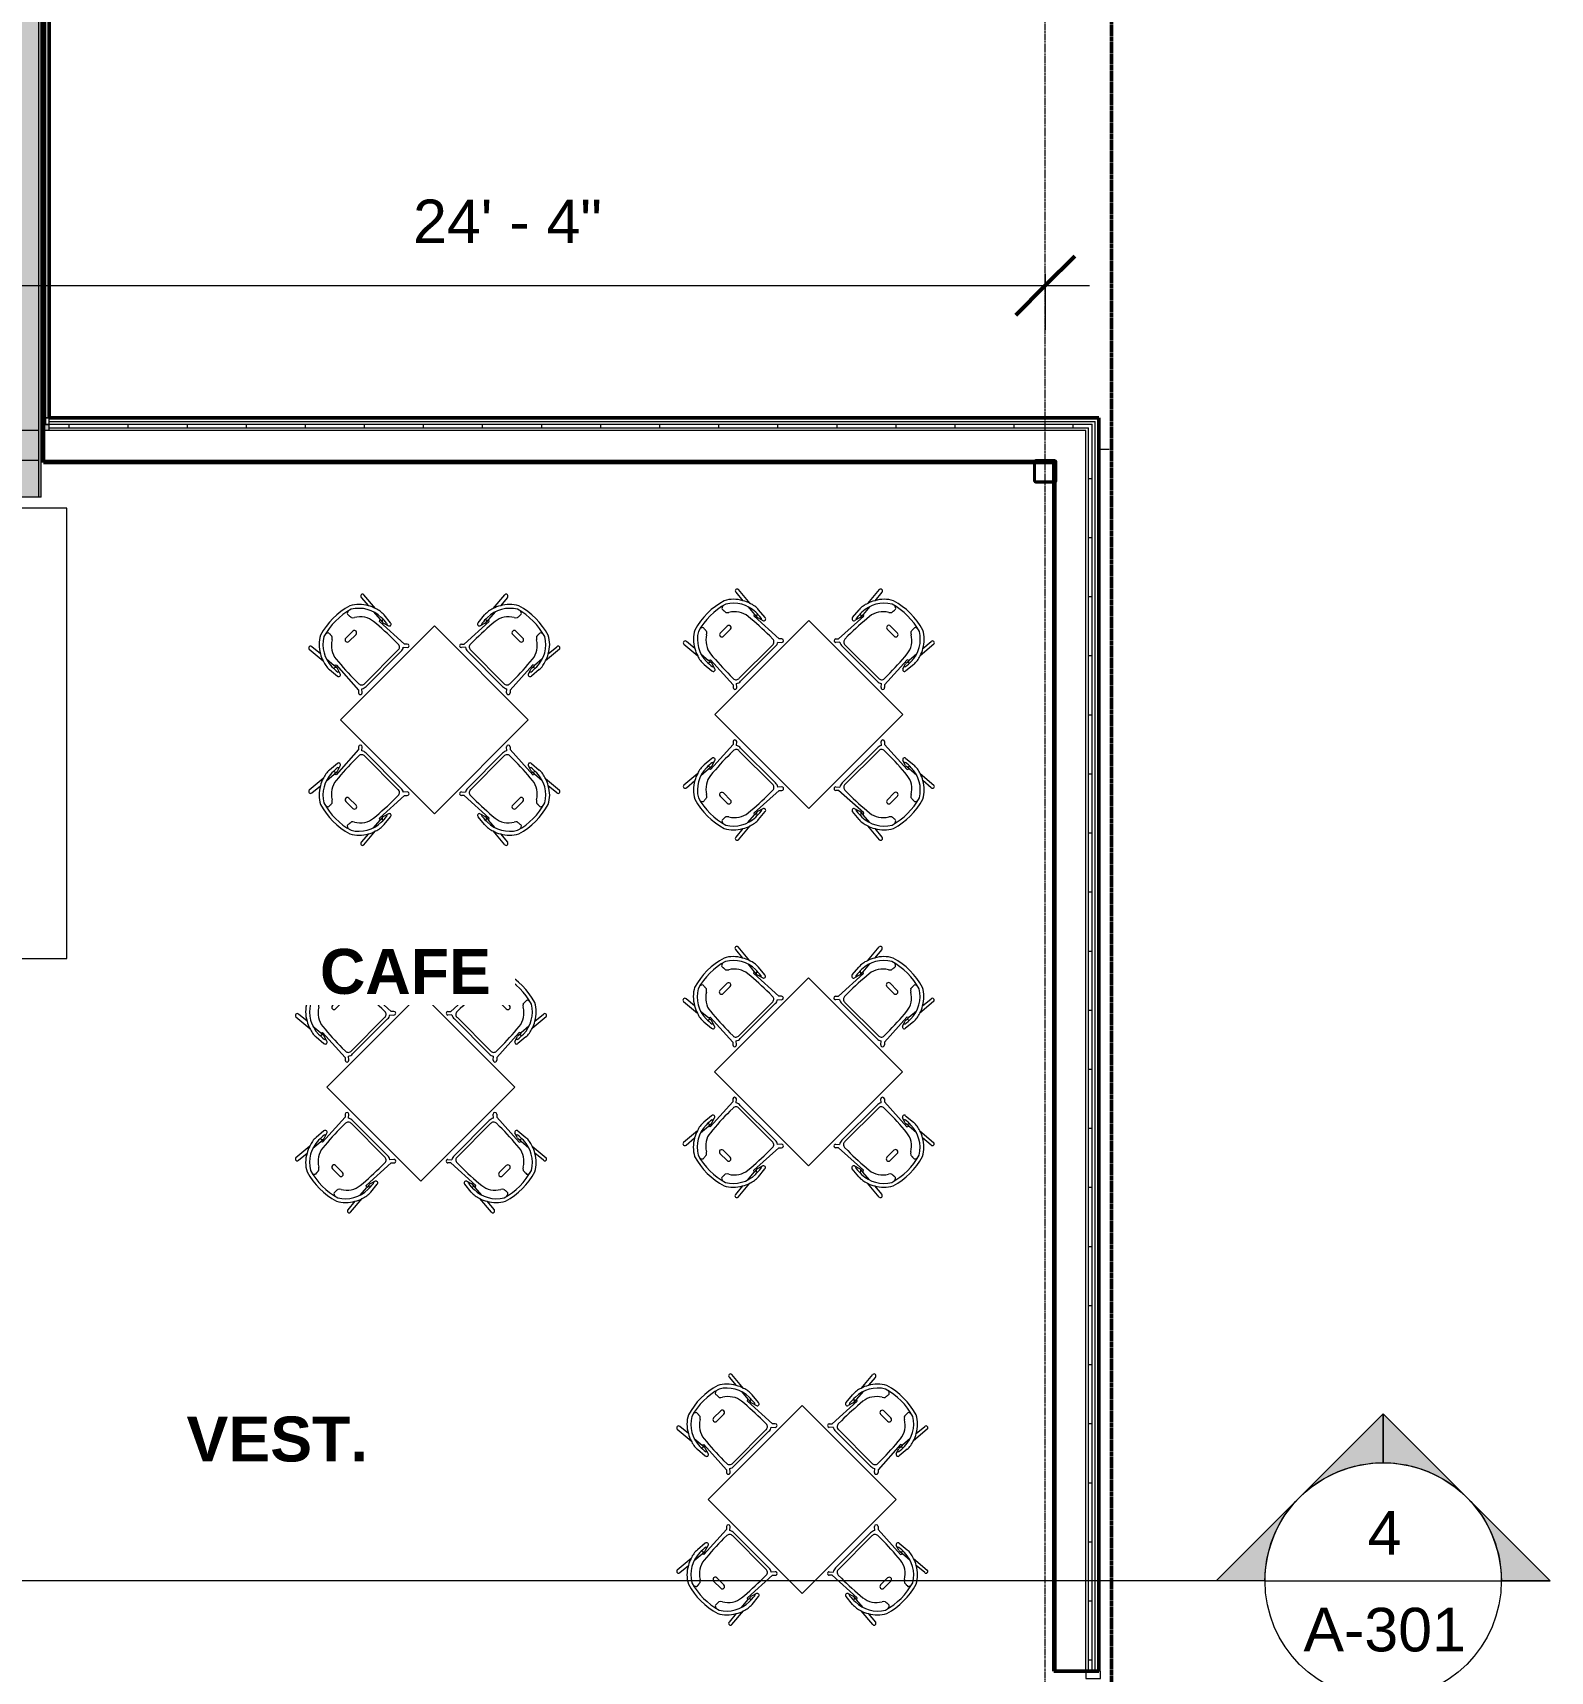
# Model space of a CAD drawing. Header units: inches. Extents: x 21836 to 26424, y -23174 to -20350.
# Drawn here: x 25990.1 to 26401.2, y -22675.1 to -22231.3 of the extents above; entities that cross this region are included whole.
import ezdxf

# ---------------------------------------------------------------- set-up
doc = ezdxf.new("R2010")
doc.units = ezdxf.units.IN
doc.header["$MEASUREMENT"] = 0
doc.linetypes.add('Grid Line 1_2_', pattern=[0.8749999999999999, 0.4999999999999999, -0.125, 0.125, -0.125])
doc.linetypes.add('Hidden', pattern=[0.28125, 0.1875, -0.09374999999999999])
for name, color, linetype, lineweight in [('A-ANNO-DIMS', 211, 'Continuous', 9), ('A-ANNO-DIMS-128', 211, 'Continuous', 9), ('A-DETL', 90, 'Continuous', 9), ('A-GLAZ-CWMG', 51, 'Continuous', 9), ('A-PROP-SBCK', 71, 'Hidden', 50), ('A-WALL', 113, 'Continuous', 13), ('A-WALL-PATT', 111, 'Continuous', 50), ('C-BLDG-PADS', 91, 'Continuous', 9), ('C-TOPO', 7, 'Continuous', 9), ('G-ANNO-SYMB', 111, 'Continuous', 9), ('G-ANNO-TEXT', 231, 'Continuous', 9), ('I-FURN', 30, 'Continuous', 9), ('L-SITE-WALL', 31, 'Continuous', 13), ('Q-CASE', 31, 'Continuous', 9), ('S-BEAM', 12, 'Continuous', 9), ('S-COLS', 52, 'Continuous', 9), ('S-GRID', 1, 'Continuous', 9)]:
    doc.layers.add(name, color=color, linetype=linetype, lineweight=lineweight)
doc.styles.add('Arial_1', font='arial.ttf', dxfattribs={"height": 11.80239520958083})
doc.styles.add('Arial_B', font='arialbd.ttf', dxfattribs={"height": 12.1770744225834})
doc.dimstyles.new('Linear_-_3_32__Arial_3', dxfattribs={"dimscale": 12, "dimtxt": 12, "dimasz": 1.333333333333333, "dimexe": 1, "dimexo": 0.6666666666666667, "dimgap": 0.6666666666666666, "dimtad": 1, "dimdec": 0, "dimzin": 1, "dimdsep": 46, "dimlunit": 4, "dimtxsty": 'Arial_1', "dimblk1": 'OBLIQUE', "dimblk2": 'OBLIQUE', "dimsah": 1, "dimcen": 0.09, "dimdle": 1, "dimazin": 0, "dimtfac": 1, "dimtdec": 4, "dimtix": 1, "dimtmove": 0, "dimatfit": 3, "dimfxl": 1, "dimtvp": 1, "dimtfill": 1, "dimfrac": 2, "dimtolj": 1, "dimtzin": 0, "dimarcsym": 2})
pattern_1 = [(0, (0, 0), (0, 16), []), (90, (0, 0), (-16, 9.797174393178826e-16), [])]

# ---------------------------------------------------------------- blocks, each defined once
blk = doc.blocks.new('Falcon 7700 Series Pedestal Base - 36_ Square Top x 30_ - Wheelchair Height-460525-First Floor Plan')
at = {"layer": 'I-FURN'}
for p, q in [((18.00000000000025, 17.99999999999967), (-17.99999999999975, 17.99999999999967)), ((-17.99999999999975, 17.99999999999967), (-17.99999999999975, -18.00000000000033)), ((18.00000000000025, -18.00000000000033), (18.00000000000025, 17.99999999999967)), ((-17.99999999999975, -18.00000000000033), (18.00000000000025, -18.00000000000033))]:
    blk.add_line(p, q, dxfattribs=at)
blk = doc.blocks.new('HermanMiller_Collection_Air-Chair_SideChair_Arms - Arms-457867-First Floor Plan')
at = {"layer": 'I-FURN'}
for p, q in [((-3.554050747803383, 10.02476667970353), (-8.45404771107894, 10.45346086530161)), ((-8.45404771107894, 9.454070038282877), (-5.466776413643341, 9.178008096832347)), ((-3.345506748320598, 9.015214179732922), (-0.5991136656545285, 8.804446027465044)), ((2.044536767907464, 10.19997359344977), (-0.6937952547418224, 10.45303037311275)), ((0.7674364681089679, 8.784756393610575), (2.20189360205351, 9.223313950694676)), ((9.315616213390765, 9.333571383979553), (8.785286127500852, 8.803241298089642)), ((-0.3440769118395205, 8.32479165492914), (-0.5991136656545292, 8.804446027465046)), ((-0.5991136656545292, 8.804446027465046), (0.3750000000004476, 8.72968901664062)), ((8.785286127500857, 8.803241298089644), (-0.3440769118395205, 8.32479165492914)), ((6.445567903843559, 7.571466835297213), (7.616144631591642, 7.57332815280031)), ((8.701898262552346, 6.35337265661525), (8.701898262552326, -6.353372656615744)), ((9.174691263295916, 7.941729260830728), (10.00812467128507, 8.641062926085247)), ((9.519196599876551, -6.689199956044509), (9.519196599876572, 6.689199956044165)), ((-3.602123709616108, 1.346965570269295), (-3.602123709616113, -1.34696557026996)), ((-2.352123709616109, -1.346965570269957), (-2.352123709616109, 1.346965570269293)), ((-3.345506748320602, -9.015214179733585), (-0.5991136656545285, -8.804446027465707)), ((-0.5991136656545292, -8.804446027465708), (-0.3440769118395205, -8.324791654929802)), ((0.3750000000004476, -8.729689016641283), (-0.5991136656545292, -8.804446027465708)), ((-0.3440769118395205, -8.324791654929802), (8.785286127500854, -8.803241298090308)), ((2.20189360205351, -9.22331395069534), (0.7674364681089679, -8.78475639361124)), ((6.445567903843559, -7.571466835297876), (7.616144631591641, -7.573328152800974)), ((8.785286127500852, -8.803241298090308), (9.315616213390765, -9.333571383980217)), ((10.00812467128507, -8.641062926085912), (9.174691263295916, -7.941729260831393)), ((-5.466776413643341, -9.178008096833011), (-8.45404771107894, -9.454070038283541)), ((-8.45404771107894, -10.45346086530227), (-3.554050747803385, -10.02476667970419)), ((-0.6937952547418224, -10.45303037311341), (2.044536767907467, -10.19997359345044))]:
    blk.add_line(p, q, dxfattribs=at)
for centre, radius, start, end in [((-1.505415125108538, 1.659874705917902), 8.497924037191964, 117.7850850157573, 152.2149149842423), ((-8.454047711078942, 9.953765451792243), 0.4996954135093654, 89.9999999999999, 269.9999999999995), ((-0.6532115100716945, 0.7559961236116696), 8.686952086230075, 90.78928233364414, 148.9202220435976), ((-2.460442621182804, 4.970749863172663), 5.170982954563606, 102.2096496787188, 125.548040664891), ((-1.251835551463713, 4.414466156507317), 6.06429441656925, 84.72013586253684, 112.311042725916), ((-0.5067085811216435, -9.87830821092875), 19.32226551780397, 84.42217935960542, 90.78928233364414), ((0.4421375498885681, 9.255218679164743), 0.5298007897292136, 159.7405211820981, 262.7197753695497), ((1.808360917352372, 9.63577156524772), 0.5207896126480702, 212.9555280200825, 275.044471979916), ((2.055911474407864, 9.700799975156325), 0.4993031996173682, 286.9999999999995, 91.30537729644156), ((9.661870442337914, 8.9873171550324), 0.4896774266061023, 314.999999999999, 134.9999999999988), ((9.92760867919738, -3.503863865716994e-13), 19.76726215598122, 163.4787464298161, 196.5212535701829), ((9.927608679197382, -3.503863865716994e-13), 18.76726215598122, 163.7854654536865, 196.2145345463125), ((-0.2254256224930381, 0.8311850868085542), 6.627795916491865, 124.5004218006899, 148.6439004031378), ((-0.9181907806276598, 1.661607227522179), 5.551946841417151, 95.46765075079608, 123.4625739238945), ((6.579516833650227, -76.66859413093908), 84.2401674613186, 90.09110513207163, 95.46765075079608), ((0.4457390668470182, 9.651447269826592), 0.92446865436032, 265.6115163193417, 290.3638653797522), ((7.617880353928035, 6.481737830658627), 1.091591702114584, 353.2467057543958, 90.09110513207166), ((7.556153980545862, 6.822911905302445), 1.967591220422379, 356.1033372603521, 34.65424961978502), ((-7.663368249989079, 5.363505913561482), 2.082251305340001, 305.496799345741, 328.6439004031373), ((-2.977123709616109, 1.346965570269294), 0.625, 359.9999999999996, 179.9999999999999), ((-7.663368249989079, -5.363505913562145), 2.082251305340001, 31.35609959686233, 54.50320065425861), ((-0.2254256224930381, -0.831185086809218), 6.627795916491865, 211.3560995968619, 235.4995781993097), ((-2.977123709616109, -1.346965570269957), 0.6250000000000002, 180.0000000000002, 359.9999999999996), ((-1.505415125108581, -1.659874705918604), 8.497924037191895, 207.7850850157556, 242.214914984242), ((-0.6532115100716945, -0.7559961236123334), 8.686952086230075, 211.0797779564012, 269.2107176663555), ((-0.9181907806276598, -1.661607227522842), 5.551946841417151, 236.5374260761051, 264.5323492492035), ((6.579516833650227, 76.66859413093842), 84.2401674613186, 264.5323492492035, 269.908894867928), ((0.4421375498885681, -9.255218679165406), 0.5298007897292136, 97.28022463044995, 200.2594788179015), ((0.4457390668470342, -9.65144726982713), 0.9244686543601955, 69.63613462024517, 94.38848368065915), ((7.617880353928035, -6.481737830659291), 1.091591702114584, 269.908894867928, 6.753294245612731), ((7.556153980545884, -6.822911905303115), 1.967591220422358, 325.345750380214, 3.896662739656563), ((9.661870442337918, -8.987317155033066), 0.489677426606101, 224.9999999999996, 45.00000000000022), ((-8.454047711078942, -9.953765451792908), 0.4996954135093637, 89.9999999999999, 269.9999999999995), ((-2.460442621182804, -4.970749863173326), 5.170982954563606, 234.4519593351087, 257.7903503212809), ((-1.251835551463704, -4.414466156507922), 6.064294416569306, 247.6889572740834, 275.2798641374623), ((-0.5067085811216435, 9.878308210928088), 19.32226551780397, 269.2107176663555, 275.5778206403942), ((1.808360917352372, -9.635771565248385), 0.5207896126480702, 84.95552802008365, 147.044471979917), ((2.055911474407864, -9.70079997515699), 0.4993031996173675, 268.6946227035579, 72.99999999999957)]:
    blk.add_arc(centre, radius, start, end, dxfattribs=at)
for centre, major_axis, ratio, start_param, end_param in [((-7.4643153088557, 6.919962137395268), (0.0277919066290401, 3.663114985654243), 0.3202352063555019, 2.343280322844208, 2.536764667639288), ((-7.87118466771238, 5.376902526393463), (-0.03417998556571208, 1.792134212413138), 0.2987826557799577, 2.522216957907072, 3.153947002845422), ((-7.4643153088557, -6.919962137395931), (-0.02779190662902161, 3.663114985654243), 0.3202352063555021, 0.6048279859504471, 0.7983123307456037), ((-7.87118466771238, -5.376902526394127), (0.03417998556570766, 1.792134212413138), 0.2987826557799582, 6.270830957923939, 6.902561002862151)]:
    blk.add_ellipse(centre, major_axis=major_axis, ratio=ratio, start_param=start_param, end_param=end_param, dxfattribs=at)
for points in [[(-6.454293461132536, 3.668245268839958), (-6.517120966237345, 3.659116242494132), (-6.666078480121424, 3.641888093650017), (-6.899699946496326, 3.622858967605715), (-7.134548897307567, 3.60926296207119), (-7.402103537193141, 3.596921234208181), (-7.648311477071342, 3.589381272504302), (-7.830392216040339, 3.585031243098953)], [(-6.454293461132536, -3.668245268840622), (-6.517120966237345, -3.659116242494795), (-6.666078480121424, -3.64188809365068), (-6.899699946496326, -3.622858967606378), (-7.134548897307567, -3.609262962071853), (-7.402103537193141, -3.596921234208845), (-7.648311477071342, -3.589381272504966), (-7.830392216040339, -3.585031243099616)]]:
    blk.add_open_spline(points, degree=3, knots=[-1, -1, -1, -1, -0.75, -0.5, -0.375, -0.25, 0, 0, 0, 0], dxfattribs=at)
blk = doc.blocks.new('HermanMiller_Collection_Air-Chair_SideChair_Arms - Arms-460524-First Floor Plan')
at = {"layer": 'I-FURN'}
for p, q in [((-8.45404771107894, 10.45346086530227), (-3.554050747803385, 10.02476667970419)), ((-5.466776413643341, 9.178008096833011), (-8.45404771107894, 9.454070038283541)), ((-3.345506748320602, 9.015214179733585), (-0.5991136656545285, 8.804446027465707)), ((-0.6937952547418224, 10.45303037311341), (2.044536767907467, 10.19997359345044)), ((2.20189360205351, 9.22331395069534), (0.7674364681089679, 8.78475639361124)), ((8.785286127500852, 8.803241298090308), (9.315616213390765, 9.333571383980217)), ((-0.5991136656545292, 8.804446027465708), (-0.3440769118395205, 8.324791654929802)), ((0.3750000000004476, 8.729689016641283), (-0.5991136656545292, 8.804446027465708)), ((-0.3440769118395205, 8.324791654929802), (8.785286127500854, 8.803241298090308)), ((6.445567903843559, 7.571466835297876), (7.616144631591641, 7.573328152800974)), ((8.701898262552346, -6.35337265661525), (8.701898262552326, 6.353372656615744)), ((10.00812467128507, 8.641062926085912), (9.174691263295916, 7.941729260831393)), ((9.519196599876551, 6.689199956044509), (9.519196599876572, -6.689199956044165)), ((-3.602123709616108, -1.346965570269295), (-3.602123709616113, 1.34696557026996)), ((-2.352123709616109, 1.346965570269957), (-2.352123709616109, -1.346965570269293)), ((-3.345506748320598, -9.015214179732922), (-0.5991136656545285, -8.804446027465044)), ((-0.3440769118395205, -8.32479165492914), (-0.5991136656545292, -8.804446027465046)), ((-0.5991136656545292, -8.804446027465046), (0.3750000000004476, -8.72968901664062)), ((8.785286127500857, -8.803241298089644), (-0.3440769118395205, -8.32479165492914)), ((0.7674364681089679, -8.784756393610575), (2.20189360205351, -9.223313950694676)), ((6.445567903843559, -7.571466835297213), (7.616144631591642, -7.57332815280031)), ((9.315616213390765, -9.333571383979553), (8.785286127500852, -8.803241298089642)), ((9.174691263295916, -7.941729260830728), (10.00812467128507, -8.641062926085247)), ((-8.45404771107894, -9.454070038282877), (-5.466776413643341, -9.178008096832347)), ((-3.554050747803383, -10.02476667970353), (-8.45404771107894, -10.45346086530161)), ((2.044536767907464, -10.19997359344977), (-0.6937952547418224, -10.45303037311275))]:
    blk.add_line(p, q, dxfattribs=at)
for centre, radius, start, end in [((-1.505415125108581, 1.659874705918604), 8.497924037191897, 117.785085015758, 152.2149149842445), ((-8.454047711078942, 9.953765451792908), 0.4996954135093654, 90.0000000000005, 269.9999999999999), ((-0.6532115100716945, 0.7559961236123334), 8.686952086230075, 90.78928233364414, 148.9202220435985), ((-2.460442621182804, 4.970749863173326), 5.170982954563606, 102.2096496787188, 125.548040664891), ((-1.251835551463704, 4.414466156507922), 6.064294416569307, 84.72013586253772, 112.3110427259166), ((-0.5067085811216435, -9.878308210928088), 19.32226551780397, 84.42217935960542, 90.78928233364414), ((0.4421375498885681, 9.255218679165406), 0.5298007897292136, 159.7405211820981, 262.7197753695497), ((1.808360917352372, 9.635771565248385), 0.5207896126480702, 212.9555280200826, 275.044471979916), ((2.055911474407864, 9.70079997515699), 0.4993031996173676, 287.0000000000003, 91.3053772964421), ((9.661870442337918, 8.987317155033066), 0.489677426606101, 314.9999999999994, 135.0000000000001), ((9.92760867919738, 3.503863865716994e-13), 19.76726215598122, 163.4787464298171, 196.5212535701839), ((9.927608679197382, 3.503863865716994e-13), 18.76726215598122, 163.7854654536871, 196.2145345463131), ((-0.2254256224930381, 0.831185086809218), 6.627795916491865, 124.5004218006899, 148.6439004031378), ((-0.9181907806276598, 1.661607227522842), 5.551946841417151, 95.46765075079608, 123.4625739238945), ((6.579516833650227, -76.66859413093842), 84.2401674613186, 90.09110513207163, 95.46765075079608), ((0.4457390668470342, 9.65144726982713), 0.9244686543601954, 265.6115163193409, 290.3638653797549), ((7.617880353928035, 6.481737830659291), 1.091591702114584, 353.2467057543869, 90.09110513207166), ((7.556153980545884, 6.822911905303115), 1.967591220422358, 356.1033372603435, 34.65424961978602), ((-7.663368249989079, 5.363505913562145), 2.082251305340001, 305.496799345741, 328.6439004031373), ((-2.977123709616109, 1.346965570269957), 0.6249999999999989, 6.997220299219738e-14, 179.9999999999998), ((-7.663368249989079, -5.363505913561482), 2.082251305340001, 31.35609959686234, 54.50320065425861), ((-0.2254256224930381, -0.8311850868085542), 6.627795916491865, 211.3560995968619, 235.4995781993097), ((-2.977123709616109, -1.346965570269294), 0.6249999999999993, 180.0000000000001, 5.088887490341627e-14), ((-1.505415125108538, -1.659874705917902), 8.497924037191964, 207.7850850157577, 242.2149149842426), ((-0.6532115100716945, -0.7559961236116696), 8.686952086230075, 211.079777956402, 269.2107176663555), ((-0.9181907806276598, -1.661607227522179), 5.551946841417151, 236.5374260761051, 264.5323492492035), ((6.579516833650227, 76.66859413093908), 84.2401674613186, 264.5323492492035, 269.908894867928), ((0.4421375498885681, -9.255218679164743), 0.5298007897292136, 97.28022463044994, 200.2594788179015), ((0.4457390668470182, -9.651447269826592), 0.9244686543603203, 69.63613462024777, 94.38848368065827), ((7.617880353928035, -6.481737830658627), 1.091591702114584, 269.908894867928, 6.753294245603858), ((7.556153980545862, -6.822911905302445), 1.96759122042238, 325.345750380215, 3.896662739647855), ((9.661870442337914, -8.9873171550324), 0.4896774266061023, 225.0000000000008, 45.00000000000059), ((-8.454047711078942, -9.953765451792243), 0.499695413509368, 90.00000000000061, 270.0000000000001), ((-2.460442621182804, -4.970749863172663), 5.170982954563606, 234.4519593351087, 257.7903503212809), ((-1.251835551463713, -4.414466156507317), 6.064294416569251, 247.6889572740841, 275.2798641374632), ((-0.5067085811216435, 9.87830821092875), 19.32226551780397, 269.2107176663555, 275.5778206403942), ((1.808360917352372, -9.63577156524772), 0.5207896126480702, 84.95552802008366, 147.0444719799171), ((2.055911474407864, -9.700799975156325), 0.4993031996173679, 268.6946227035585, 73.00000000000043)]:
    blk.add_arc(centre, radius, start, end, dxfattribs=at)
for centre, major_axis, ratio, start_param, end_param in [((-7.4643153088557, 6.919962137395931), (0.0277919066290401, 3.663114985654243), 0.320235206355502, 2.343280322844199, 2.536764667639359), ((-7.87118466771238, 5.376902526394127), (-0.03417998556571208, 1.792134212413138), 0.2987826557799582, 2.522216957907218, 3.153947002845422), ((-7.4643153088557, -6.919962137395268), (-0.02779190662902161, 3.663114985654243), 0.3202352063555019, 0.6048279859505181, 0.7983123307455957), ((-7.87118466771238, -5.376902526393463), (0.03417998556570885, 1.792134212413137), 0.2987826557799578, 6.27083095792394, 6.902561002862298)]:
    blk.add_ellipse(centre, major_axis=major_axis, ratio=ratio, start_param=start_param, end_param=end_param, dxfattribs=at)
for points in [[(-6.454293461132536, 3.668245268840622), (-6.517120966237345, 3.659116242494795), (-6.666078480121424, 3.64188809365068), (-6.899699946496326, 3.622858967606378), (-7.134548897307567, 3.609262962071853), (-7.402103537193141, 3.596921234208845), (-7.648311477071342, 3.589381272504966), (-7.830392216040339, 3.585031243099616)], [(-6.454293461132536, -3.668245268839958), (-6.517120966237345, -3.659116242494132), (-6.666078480121424, -3.641888093650017), (-6.899699946496326, -3.622858967605715), (-7.134548897307567, -3.60926296207119), (-7.402103537193141, -3.596921234208181), (-7.648311477071342, -3.589381272504302), (-7.830392216040339, -3.585031243098953)]]:
    blk.add_open_spline(points, degree=3, knots=[-1, -1, -1, -1, -0.75, -0.5, -0.375, -0.25, 0, 0, 0, 0], dxfattribs=at)
blk = doc.blocks.new('Girt_C - 8_D-707914-First Floor Plan')
at = {"layer": 'S-BEAM'}
h = blk.add_hatch(color=256, dxfattribs=at)
h.paths.add_polyline_path([(25992.3902253518, -22346.8653103972), (25993.00342535189, -22346.8653103972), (25993.00342535189, -22339.2403103972), (25992.3902253518, -22339.2403103972), (25992.3902253518, -22346.39037304633)], flags=0)
h.paths.add_polyline_path([(25991.74538712465, -22346.8653103972), (25991.74538712465, -22339.2403103972), (25984.89022535169, -22339.2403103972), (25984.89022535169, -22346.8653103972)], flags=0)
for points in [[(25992.3902253518, -22339.2403103972), (25993.00342535189, -22339.23760719862), (25993.00342535189, -22339.0528103972), (25992.3902253518, -22339.07793063399), (25992.3902253518, -22339.23781150782)], [(25993.00342535189, -22347.0528103972), (25993.00342535189, -22346.8653103972), (25992.3902253518, -22346.8653103972), (25992.3902253518, -22347.0528103972)]]:
    blk.add_hatch(color=256, dxfattribs=at).paths.add_polyline_path(points, flags=0)
for p, q in [((25991.74538712465, -22339.0528103972), (25984.89022535169, -22339.0528103972)), ((25984.89022535166, -22346.86531039716), (25984.89022535166, -22339.24031039717)), ((25993.00342535189, -22339.0528103972), (25992.3902253518, -22339.0528103972)), ((25984.89022535169, -22347.0528103972), (25991.74538712465, -22347.0528103972)), ((25992.3902253518, -22347.0528103972), (25993.00342535189, -22347.0528103972))]:
    blk.add_line(p, q, dxfattribs=at)
blk = doc.blocks.new('Casework 3 - Casework 1-483541-First Floor Plan')
at = {"layer": 'Q-CASE'}
for p, q in [((25720.1776273517, -22360.05281039734), (25720.1776273517, -22384.05281039734)), ((25842.17762735175, -22384.05281039734), (25842.17762735175, -22369.05281039728)), ((25720.1776273517, -22384.05281039734), (25842.17762735175, -22384.05281039734))]:
    blk.add_line(p, q, dxfattribs=at)
blk = doc.blocks.new('Girt_Z - 8_D-705734-First Floor Plan')
at = {"layer": 'S-BEAM'}
for points in [[(25984.4839753518, -22357.094831405), (25984.5777253518, -22357.094831405), (25984.5578245342, -22110.05281039725), (25984.3902253518, -22110.05281039725), (25984.41534558859, -22357.094831405)], [(25991.74538712465, -22357.094831405), (25991.74538712465, -22110.05281039725), (25984.5777253518, -22110.05281039725), (25984.5777253518, -22357.094831405)], [(25991.81569201946, -22357.094831405), (25991.81569201946, -22110.05281039725), (25991.74538712465, -22110.05281039725), (25991.74538712465, -22357.094831405)], [(25992.3902253518, -22357.094831405), (25992.3902253518, -22110.05281039725), (25991.81569201946, -22110.05281039725), (25991.81569201946, -22357.094831405)]]:
    blk.add_hatch(color=256, dxfattribs=at).paths.add_polyline_path(points, flags=0)
for p, q in [((25984.3902253518, -22110.05281039725), (25984.3902253518, -22334.94670477922)), ((25991.74538712462, -22357.09483140497), (25991.74538712462, -22110.05281039722)), ((25991.81569201943, -22357.09483140497), (25991.81569201943, -22110.05281039722)), ((25992.39022535177, -22357.09483140497), (25992.39022535177, -22110.05281039722)), ((25984.3902253518, -22337.88058976892), (25984.3902253518, -22357.094831405)), ((25984.57772535177, -22357.09483140497), (25984.39022535177, -22357.09483140497)), ((25991.74538712462, -22357.09483140497), (25984.57772535177, -22357.09483140497)), ((25991.81569201943, -22357.09483140497), (25991.74538712462, -22357.09483140497)), ((25992.39022535177, -22357.09483140497), (25991.81569201943, -22357.09483140497))]:
    blk.add_line(p, q, dxfattribs=at)
blk = doc.blocks.new('Basic Wall _ arcoPlus - 547 - ___-620443-First Floor Plan')
at = {"layer": 'A-WALL'}
for p, q in [((25992.64022535185, -22110.05281039722), (25992.64022535186, -22335.55281039719)), ((25992.64022535186, -22335.55281039719), (25992.64022535185, -22110.05281039722)), ((25992.70272535185, -22110.05281039722), (25992.70272535187, -22335.55281039719)), ((25992.70272535185, -22110.05281039722), (25992.70272535186, -22335.55281039719)), ((25992.93172535185, -22110.05281039722), (25992.93172535186, -22335.55281039719)), ((25992.93172535185, -22110.05281039722), (25992.93172535186, -22335.55281039719)), ((25992.99422535185, -22110.05281039722), (25992.99422535187, -22335.55281039719)), ((25992.99422535185, -22110.05281039722), (25992.99422535186, -22335.55281039719)), ((25993.00342535184, -22110.05281039722), (25993.14022535176, -22110.05281039722)), ((25993.14022535176, -22110.05281039722), (25993.00342535184, -22110.05281039722)), ((25994.64122535185, -22110.05281039722), (25994.57822535184, -22110.05281039722)), ((25994.70372535185, -22110.05281039722), (25994.64122535185, -22110.05281039722)), ((25994.64122535185, -22110.05281039722), (25994.64122535186, -22335.55281039719)), ((25994.64122535185, -22110.05281039722), (25994.64122535186, -22335.55281039719)), ((25994.76622535185, -22110.05281039722), (25994.70372535185, -22110.05281039722)), ((25994.70372535185, -22110.05281039722), (25994.70372535186, -22335.55281039719)), ((25994.70372535185, -22110.05281039722), (25994.70372535186, -22335.55281039719)), ((25994.76622535185, -22110.05281039722), (25994.76622535187, -22335.55281039719)), ((25994.76622535185, -22110.05281039722), (25994.76622535186, -22335.55281039719)), ((25992.64022535186, -22335.55281039719), (25992.70272535187, -22335.55281039719)), ((25992.99422535187, -22335.55281039719), (25992.64022535186, -22335.55281039719)), ((25992.70272535187, -22335.55281039719), (25992.99422535186, -22335.55281039719)), ((25992.99422535186, -22335.55281039719), (25992.70272535187, -22335.55281039719)), ((25992.70272535187, -22335.55281039719), (25992.93172535186, -22335.55281039719)), ((25992.93172535186, -22335.55281039719), (25992.99422535187, -22335.55281039719)), ((25993.00342535186, -22335.55281039719), (25994.57822535187, -22335.55281039719)), ((25994.57822535186, -22335.55281039719), (25993.00342535186, -22335.55281039719)), ((25994.57822535187, -22335.55281039719), (25994.64122535186, -22335.55281039719)), ((25994.64122535186, -22335.55281039719), (25994.70372535186, -22335.55281039719)), ((25994.70372535186, -22335.55281039719), (25994.76622535187, -22335.55281039719))]:
    blk.add_line(p, q, dxfattribs=at)
blk = doc.blocks.new('Rectangular Mullion - Rectangular Mullion 1-677392-First Floor Plan')
at = {"layer": 'A-GLAZ-CWMG', "lineweight": 20}
for p, q in [((-2.000000000000909, 1.999999999998181), (0, 1.999999999998181)), ((-2.000000000000909, -1.999999999998181), (-2.000000000000909, 1.999999999998181)), ((0, 1.999999999998181), (0, -1.999999999998181)), ((0, -1.999999999998181), (-2.000000000000909, -1.999999999998181))]:
    blk.add_line(p, q, dxfattribs=at)
blk = doc.blocks.new('Section - Section Head - Filled-1526-First Floor Plan')
at = {"layer": 'G-ANNO-SYMB'}
h = blk.add_hatch(color=256, dxfattribs=at)
edge = h.paths.add_edge_path(flags=0)
edge.add_line((-0.4267766952966356, 0.1767766952966364), (-0.2499999999999989, 0.3535533905932742))
edge.add_line((-0.2499999999999989, 0.3535533905932742), (-0.2499999999999989, 0.2500000000000002))
edge.add_arc((-0.2499999999999976, -8.951173136040323e-16), 0.2500000000000008, 90.00000000000031, 135.0000000000002)
h = blk.add_hatch(color=256, dxfattribs=at)
edge = h.paths.add_edge_path(flags=0)
edge.add_arc((-0.2500000000000002, -1.040834085586084e-16), 0.2500000000000004, 45.00000000000018, 90.0000000000002)
edge.add_line((-0.2499999999999992, 0.2500000000000002), (-0.2499999999999992, 0.3535533905932742))
edge.add_line((-0.2499999999999992, 0.3535533905932742), (-0.07322330470336255, 0.1767766952966364))
h = blk.add_hatch(color=256, dxfattribs=at)
edge = h.paths.add_edge_path(flags=0)
edge.add_arc((-0.2500000000000009, 2.706168622523819e-16), 0.2503253707392042, 137.9216049753767, 180.0000000000005)
edge.add_line((-0.5003253707392052, 0), (-0.6035533905932735, 0))
edge.add_line((-0.6035533905932735, 0), (-0.4357986472949714, 0.1677547432983024))
h = blk.add_hatch(color=256, dxfattribs=at)
edge = h.paths.add_edge_path(flags=0)
edge.add_line((-0.06420135270502673, 0.1677547432983023), (0.1035533905932754, 0))
edge.add_line((0.1035533905932754, 0), (0.0003253707392070482, 0))
edge.add_arc((-0.2499999999999989, -3.747002708109903e-16), 0.2503253707392061, 9.052798778848808e-14, 42.0783950246234)
for p, q in [((-0.2499999999999991, 0.3535533905932741), (-0.6035533905932734, -1.249000902703301e-16)), ((-0.2499999999999989, 0.3535533905932742), (-0.4267766952966356, 0.1767766952966364)), ((-0.2499999999999991, 0.3535533905932741), (0.1035533905932731, -3.330669073875469e-16)), ((-0.2499999999999989, 0.2500000000000002), (-0.2499999999999989, 0.3535533905932742)), ((-0.07322330470336254, 0.1767766952966364), (-0.2499999999999992, 0.3535533905932742)), ((-0.2499999999999992, 0.3535533905932742), (-0.2499999999999992, 0.2500000000000002)), ((-0.4357986472949714, 0.1677547432983024), (-0.6035533905932735, 0)), ((0.1035533905932754, 0), (-0.06420135270502673, 0.1677547432983023)), ((-0.6035533905932735, 0), (-0.5003253707392052, 0)), ((0.0003253707392070481, 0), (0.1035533905932754, 0)), ((-0.5000000000000003, -4.351341551505758e-17), (-0.6035533905932734, -4.351341551505758e-17)), ((0, -3.705842661023994e-16), (0.1035533905932731, -3.705842661023994e-16))]:
    blk.add_line(p, q, dxfattribs=at)
for centre, radius, start, end in [((-0.2500000000000002, 4.898881368233428e-17), 0.2500000000000003, 359.9999999999996, 179.9999999999998), ((-0.2499999999999976, -8.951173136040323e-16), 0.2500000000000008, 90.00000000000031, 135.0000000000002), ((-0.2500000000000002, -1.040834085586084e-16), 0.2500000000000004, 45.00000000000018, 90.0000000000002), ((-0.2500000000000009, 2.706168622523819e-16), 0.2503253707392042, 137.9216049753767, 180.0000000000005), ((-0.2499999999999989, -3.747002708109903e-16), 0.2503253707392061, 9.052798778848808e-14, 42.0783950246234), ((-0.2500000000000001, 7.966498718111385e-16), 0.2500000000000004, 179.9999999999998, 359.9999999999992)]:
    blk.add_arc(centre, radius, start, end, dxfattribs=at)
blk = doc.blocks.new('DIMBLOCK27-First Floor Plan')
at = {"layer": 'A-ANNO-DIMS-128'}
for p, q in [((25972.89022535173, -22342.05281039769), (25972.89022535173, -22287.77702583922)), ((26264.39022535166, -22296.46331734024), (26264.39022535166, -22311.77702583922)), ((26264.39022535166, -22299.77702583922), (26264.39022535166, -22296.46331734024)), ((25972.89022535173, -22299.77702583922), (26276.39022535166, -22299.77702583922)), ((25972.89022535173, -22299.77702583922), (25972.89022535173, -22342.05281039769))]:
    blk.add_line(p, q, dxfattribs=at)
at = {"layer": 'A-ANNO-DIMS-128', "lineweight": 50}
for p, q in [((25972.89022535173, -22299.77702583922), (25980.89022535173, -22291.77702583922)), ((26264.39022535166, -22299.77702583922), (26272.39022535166, -22291.77702583922)), ((25972.89022535173, -22299.77702583922), (25964.89022535173, -22307.77702583922)), ((26264.39022535166, -22299.77702583922), (26256.39022535166, -22307.77702583922))]:
    blk.add_line(p, q, dxfattribs=at)
at = {"layer": 'A-ANNO-DIMS-128', "color": 0, "insert": (26093.16330227477, -22276.46693832195), "char_height": 11.80239520958084, "width": 61.14461538461538, "attachment_point": 1, "line_spacing_factor": 0.9385317878468563, "style": 'Arial_1', "bg_fill": 3, "box_fill_scale": 1.25, "bg_fill_color": 0, "bg_fill_transparency": 0}
blk.add_mtext('24\' - 4"', dxfattribs=at)
blk = doc.blocks.new('_Oblique')
at = {"color": 0, "linetype": 'ByBlock', "lineweight": -2}
blk.add_line((-0.5, -0.5), (0.5, 0.5), dxfattribs=at)

msp = doc.modelspace()

# ---------------------------------------------------------------- hatches: boundary and pattern name
at = {"layer": 'A-WALL-PATT', "lineweight": 9}
h = msp.add_hatch(dxfattribs=at)
h.set_pattern_fill('FP_10', color=256, style=0, pattern_type=2)
h.set_pattern_definition(pattern_1)
h.paths.add_polyline_path([(26276.1402253516, -22338.30281039721), (26276.1402253516, -22337.30281039722), (25994.5782253519, -22337.30281039721), (25994.5782253519, -22338.30281039721), (26275.3902253516, -22338.30281039721)], flags=0)
h = msp.add_hatch(dxfattribs=at)
h.set_pattern_fill('FP_10', color=256, style=0, pattern_type=2)
h.set_pattern_definition(pattern_1)
h.paths.add_polyline_path([(26276.1402253516, -22675.05281039724), (26277.1402253516, -22675.05281039724), (26277.1402253516, -22337.30281039722), (26276.1402253516, -22337.30281039722), (26276.1402253516, -22646.57083311333)], flags=0)
at = {"layer": 'C-BLDG-PADS'}
h = msp.add_hatch(color=256, dxfattribs=at)
h.paths.add_polyline_path([(24705.08107012049, -22771.52821039727), (24978.89022535175, -22771.52821039727), (24978.89022535175, -22771.46571039727), (24661.39022535194, -22771.46571039727), (24661.39022535194, -22771.52821039727)], flags=0)
h.paths.add_polyline_path([(24013.92000135557, -22771.52821039724), (24232.39022535194, -22771.52821039724), (24232.39022535194, -22771.46571039723), (23989.3902253518, -22771.46571039723), (23989.3902253518, -22771.52821039724)], flags=0)
h.paths.add_polyline_path([(23570.57666008102, -22771.52821039724), (23921.39022535169, -22771.52821039724), (23921.39022535169, -22771.46571039723), (23502.39022535194, -22771.46571039723), (23502.39022535194, -22771.52821039724)], flags=0)
h.paths.add_polyline_path([(24819.50775523421, -22771.40321039727), (24978.89022535175, -22771.40321039727), (24978.89022535175, -22771.34021039727), (24661.39022535194, -22771.34021039727), (24661.39022535194, -22771.40321039727), (24774.19717699698, -22771.40321039727)], flags=0)
h.paths.add_polyline_path([(23712.7248867111, -22771.40321039723), (23921.39022535169, -22771.40321039723), (23921.39022535169, -22771.34021039724), (23502.39022535194, -22771.34021039724), (23502.39022535194, -22771.40321039723), (23599.22336009661, -22771.40321039723)], flags=0)
h.paths.add_polyline_path([(24111.37428909983, -22771.40321039723), (24232.39022535194, -22771.40321039723), (24232.39022535194, -22771.34021039724), (23989.3902253518, -22771.34021039724), (23989.3902253518, -22771.40321039723), (24013.92000135557, -22771.40321039723)], flags=0)
h.paths.add_polyline_path([(24843.31328387347, -22769.46471039727), (24978.89022535175, -22769.46471039727), (24978.89022535175, -22769.40221039727), (24661.39022535194, -22769.40221039727), (24661.39022535194, -22769.46471039727), (24774.19717699698, -22769.46471039727)], flags=0)
h.paths.add_polyline_path([(23989.3902253518, -22769.46471039723), (24232.39022535194, -22769.46471039723), (24232.39022535194, -22769.40221039723), (23989.3902253518, -22769.40221039723)], flags=0)
h.paths.add_polyline_path([(23502.39022535194, -22769.46471039723), (23921.39022535169, -22769.46471039723), (23921.39022535169, -22769.40221039723), (23502.39022535194, -22769.40221039723)], flags=0)
h.paths.add_polyline_path([(25993.00342535189, -22339.05281039722), (25994.5782253519, -22339.05281039722), (25994.5782253519, -22337.37170939724), (25993.57132635176, -22337.37170939724), (25993.57132635176, -22335.55281039722), (25993.00342535187, -22335.55281039722), (25993.00342535189, -22338.30859612541)], flags=0)
h.paths.add_polyline_path([(22065.04082535183, -22335.5528103975), (22065.04082535183, -22063.05281039719), (22064.97832535183, -22063.05281039719), (22064.97832535183, -22335.5528103975)], flags=0)
h.paths.add_polyline_path([(22063.10282535179, -22335.5528103975), (22063.10282535179, -22063.05281039719), (22063.03982535183, -22063.05281039719), (22063.03982535183, -22335.5528103975), (22063.10259549831, -22335.5528103975)], flags=0)
h.paths.add_polyline_path([(22062.91482535179, -22335.5528103975), (22062.97732535183, -22335.5528103975), (22062.97732535183, -22063.05281039719), (22062.91482535179, -22063.05281039719), (22062.91482535179, -22259.24120722042)], flags=0)
h.paths.add_polyline_path([(25992.70272535188, -22335.55281039722), (25992.70272535188, -22110.05281039725), (25992.64022535188, -22110.05281039725), (25992.64022535188, -22335.55281039722)], flags=0)
h.paths.add_polyline_path([(25965.89022535169, -21131.80281039741), (25983.76522535179, -21131.80281039741), (25983.76522535179, -21131.74031039741), (25855.99582535173, -21131.74031039741), (25855.99582535173, -21131.80281039741)], flags=0)
h.paths.add_polyline_path([(24064.66082535173, -21131.80281039726), (24064.66082535173, -21131.74031039727), (23952.39022535172, -21131.74031039727), (23952.39022535172, -21131.80281039726)], flags=0)
h.paths.add_polyline_path([(22838.9461844552, -21131.80281039718), (22938.25545972662, -21131.80281039718), (22938.25545972662, -21131.74031039718), (22792.14999097675, -21131.74031039718), (22792.14999097675, -21131.80281039718), (22805.75500137889, -21131.80281039718)], flags=0)
h.paths.add_polyline_path([(22800.63045972672, -21129.86481039728), (22800.63045972672, -21129.80181039718), (22792.14999097675, -21129.84972946437), (22792.14999097675, -21129.86481039717)], flags=0)
h.paths.add_polyline_path([(22800.63045972672, -21129.73931039717), (22800.63045972672, -21129.67681039717), (22792.14999097675, -21129.67681039717), (22792.14999097675, -21129.73931039717)], flags=0)
h = msp.add_hatch(color=256, dxfattribs=at)
h.paths.add_polyline_path([(24973.80435702435, -22771.46571039727), (24978.89022535175, -22771.46571039727), (24978.89022535175, -22771.40321039727), (24661.39022535194, -22771.40321039727), (24661.39022535194, -22771.46571039727), (24843.31328387347, -22771.46571039727)], flags=0)
h.paths.add_polyline_path([(24013.92000135557, -22771.46571039723), (24232.39022535194, -22771.46571039723), (24232.39022535194, -22771.40321039723), (23989.3902253518, -22771.40321039723), (23989.3902253518, -22771.46571039723)], flags=0)
h.paths.add_polyline_path([(23921.39022535169, -22771.46571039723), (23921.39022535169, -22771.40321039723), (23502.39022535194, -22771.40321039723), (23502.39022535194, -22771.46571039723), (23875.68778760258, -22771.46571039723)], flags=0)
h.paths.add_polyline_path([(24978.89022535175, -22771.34021039727), (24978.89022535175, -22769.76541039727), (24661.39022535194, -22769.76541039727), (24661.39022535194, -22771.34021039727), (24973.89022535176, -22771.34021039727)], flags=0)
h.paths.add_polyline_path([(24152.15221510855, -22771.34021039724), (24232.39022535194, -22771.34021039724), (24232.39022535194, -22769.76541039723), (23989.3902253518, -22769.76541039723), (23989.3902253518, -22771.34021039724), (24013.92000135557, -22771.34021039724)], flags=0)
h.paths.add_polyline_path([(23562.96776869821, -22771.34021039724), (23921.39022535169, -22771.34021039724), (23921.39022535169, -22769.76541039723), (23502.39022535194, -22769.80281039724), (23502.39022535194, -22771.34021039724)], flags=0)
h.paths.add_polyline_path([(24973.86519332329, -22769.75621039727), (24978.89022535175, -22769.75621039727), (24978.89022535175, -22769.46471039727), (24661.39022535194, -22769.46471039727), (24661.39022535194, -22769.75621039727), (24843.31328387347, -22769.75621039727)], flags=0)
h.paths.add_polyline_path([(23515.20964669935, -22769.75621039724), (23921.39022535169, -22769.75621039724), (23921.39022535169, -22769.46471039723), (23502.39022535194, -22769.46471039723), (23502.39022535194, -22769.75621039724)], flags=0)
h.paths.add_polyline_path([(24013.92000135557, -22769.75621039724), (24232.39022535194, -22769.75621039724), (24232.39022535194, -22769.46471039723), (23989.3902253518, -22769.46471039723), (23989.3902253518, -22769.75621039724)], flags=0)
h.paths.add_polyline_path([(22062.97732535183, -22335.5528103975), (22063.03982535183, -22335.5528103975), (22063.03982535183, -22063.05281039719), (22062.97732535183, -22063.05281039719), (22062.97732535183, -22259.24120722042)], flags=0)
h.paths.add_polyline_path([(22064.64022535197, -22335.5528103975), (22064.67762535183, -22335.5528103975), (22064.6402253522, -22063.05281039719), (22063.10282535179, -22063.05281039719), (22063.10282535179, -22335.5528103975), (22063.64022535193, -22335.5528103975)], flags=0)
h.paths.add_polyline_path([(22064.68682535179, -22335.5528103975), (22064.97832535183, -22335.5528103975), (22064.97832535183, -22063.05281039719), (22064.68682535179, -22063.05281039719), (22064.68682535179, -22259.24120722042)], flags=0)
h.paths.add_polyline_path([(25992.99422535189, -22335.55281039722), (25992.99422535189, -22110.05281039725), (25992.70272535188, -22110.05281039725), (25992.70272535188, -22335.55281039722)], flags=0)
h.paths.add_polyline_path([(25993.57132635176, -22335.55281039722), (25993.57132635176, -22110.05281039725), (25993.00342535187, -22110.05281039725), (25993.00342535187, -22335.55281039722), (25993.14022535179, -22335.55281039722)], flags=0)
h.paths.add_polyline_path([(25965.89022535169, -21131.74031039741), (25983.76522535179, -21131.74031039741), (25983.76522535179, -21131.44881039739), (25855.99582535173, -21131.44881039739), (25855.99582535173, -21131.74031039741)], flags=0)
h.paths.add_polyline_path([(24064.66082535173, -21131.74031039727), (24064.66082535173, -21131.44881039726), (23952.39022535172, -21131.44881039726), (23952.39022535172, -21131.74031039727)], flags=0)
h.paths.add_polyline_path([(22938.25545972662, -21131.74031039718), (22938.25545972662, -21131.44881039717), (22792.14999097675, -21131.44881039717), (22792.14999097675, -21131.74031039718), (22908.06229133169, -21131.74031039718)], flags=0)
h.paths.add_polyline_path([(25983.76522535179, -21131.43961039741), (25983.76522535179, -21131.2654083974), (25993.57132635176, -21131.2654083974), (25993.57132635176, -21129.86481039737), (25855.99582535173, -21129.86481039737), (25855.99582535173, -21131.43961039726), (25965.89022535169, -21131.43961039726)], flags=0)
h.paths.add_polyline_path([(23952.39022535172, -21131.43961039726), (24064.66082535173, -21131.43961039726), (24064.66082535173, -21129.86481039732), (23952.39022535172, -21129.88476580588), (23952.39022535172, -21131.30281039734)], flags=0)
h.paths.add_polyline_path([(22908.06229133169, -21131.43961039718), (22938.25545972618, -21131.43961039718), (22938.25545972662, -21129.86481039728), (22792.14999097675, -21129.86481039717), (22792.14999097675, -21131.43961039717), (22838.9461844552, -21131.43961039717)], flags=0)
h.paths.add_polyline_path([(22792.14999097675, -21129.80181039718), (22800.63045972672, -21129.74659485296), (22800.63045972672, -21129.73931039717), (22792.14999097675, -21129.73931039717)], flags=0)
at = {"layer": 'S-COLS'}
h = msp.add_hatch(dxfattribs=at)
h.set_pattern_fill('FP_1', color=256, style=0, pattern_type=2)
h.set_pattern_definition([(45, (0, 0), (-12.67135351886293, 12.67135351886293), []), (45, (0, 19.2), (-12.67135351886293, 12.67135351886293), [])])
h.paths.add_polyline_path([(26261.85622535169, -22353.05281039725), (26266.92422535169, -22353.05281039725), (26267.25373711172, -22352.91632215729), (26267.39022535169, -22352.58681039725), (26267.39022535169, -22347.51881039725), (26267.25373711172, -22347.18929863721), (26266.92422535169, -22347.05281039725), (26261.85622535169, -22347.05281039725), (26261.52671359165, -22347.18929863721), (26261.39022535169, -22347.51881039725), (26261.39022535169, -22352.58681039725), (26261.52671359165, -22352.91632215729)], flags=0)
h.paths.add_polyline_path([(26261.85622535169, -22352.81981039725), (26261.69146947167, -22352.75156627727), (26261.62322535169, -22352.58681039725), (26261.62322535169, -22347.51881039725), (26261.69146947167, -22347.35405451723), (26261.85622535169, -22347.28581039725), (26266.92422535169, -22347.28581039725), (26267.08898123171, -22347.35405451723), (26267.15722535169, -22347.51881039725), (26267.15722535169, -22352.58681039725), (26267.08898123171, -22352.75156627727), (26266.92422535169, -22352.81981039725)], flags=0)

# ---------------------------------------------------------------- linework, layer by layer
at = {"layer": 'A-DETL'}
msp.add_line((26281.72892059047, -22344.18055381235), (26278.89022535157, -22344.18055381235), dxfattribs=at)
at = {"layer": 'A-PROP-SBCK'}
msp.add_line((26282.39022535164, -20554.99085329161), (26282.39022535166, -23033.90045900621), dxfattribs=at)
at = {"layer": 'A-WALL', "lineweight": 50}
for p, q in [((25993.00342535184, -22110.05281039722), (25993.00342535186, -22335.55281039719)), ((25994.57822535186, -22335.55281039719), (25994.57822535184, -22110.05281039722))]:
    msp.add_line(p, q, dxfattribs=at)
at = {"layer": 'A-WALL'}
for p, q in [((25994.57822535186, -22335.55281039719), (25993.00342535186, -22335.55281039719)), ((25994.57822535186, -22339.05281039719), (25994.57822535186, -22335.55281039719)), ((25994.57822535187, -22336.5528103972), (26277.89022535157, -22336.5528103972)), ((25994.57822535187, -22337.30281039719), (26277.14022535157, -22337.3028103972)), ((25994.57822535187, -22338.30281039719), (26276.14022535157, -22338.30281039719)), ((26276.14022535157, -22675.05281039721), (26276.14022535157, -22338.30281039719)), ((26277.14022535157, -22675.05281039721), (26277.14022535157, -22337.3028103972)), ((26277.89022535157, -22675.05281039721), (26277.89022535157, -22336.5528103972)), ((26275.39022535157, -22339.05281039719), (25993.00342535186, -22339.05281039719)), ((26275.39022535157, -22675.05281039721), (26275.39022535157, -22339.05281039719)), ((25993.00342535186, -22347.0528103972), (26267.39022535157, -22347.0528103972)), ((26267.39022535157, -22675.05281039722), (26267.39022535157, -22347.0528103972))]:
    msp.add_line(p, q, dxfattribs=at)
at = {"layer": 'C-BLDG-PADS'}
for p, q in [((25993.57132635174, -22337.37170939722), (25993.57132635174, -22110.05281039722)), ((25994.57822535186, -22337.37170939722), (25993.57132635174, -22337.37170939722))]:
    msp.add_line(p, q, dxfattribs=at)
at = {"layer": 'C-TOPO'}
for p, q in [((25993.57031250002, -22110.05281039725), (25993.57031250002, -22335.55281039722)), ((25993.57031250002, -22335.55281039722), (25993.57031250002, -22337.37158203128)), ((25993.57031250002, -22337.37158203128), (25994.5782253519, -22337.37158203128))]:
    msp.add_line(p, q, dxfattribs=at)
at = {"layer": 'G-ANNO-SYMB'}
for p, q in [((26323.94017866025, -22650.5881063959), (21848.25209657763, -22650.58810639575)), ((26323.94017866024, -22650.58810639589), (26387.94017866024, -22650.58810639589))]:
    msp.add_line(p, q, dxfattribs=at)
at = {"layer": 'L-SITE-WALL', "lineweight": 50}
for p, q in [((25993.00342535186, -22335.55281039719), (25993.00342535186, -22347.67781039719)), ((26278.89022535157, -22335.55281039719), (25994.57822535186, -22335.55281039719)), ((26278.89022535157, -22675.05281039721), (26278.89022535157, -22335.55281039719)), ((25993.00342535186, -22347.67781039719), (26266.76522535157, -22347.67781039719)), ((26266.76522535157, -22347.67781039719), (26266.76522535157, -22675.05281039721)), ((26266.76522535157, -22675.05281039721), (26278.89022535157, -22675.05281039721))]:
    msp.add_line(p, q, dxfattribs=at)
at = {"layer": 'S-COLS', "lineweight": 30}
for p, q in [((26261.39022535166, -22347.51881039723), (26261.39022535166, -22352.58681039722)), ((26261.62322535166, -22352.58681039722), (26261.62322535166, -22347.51881039723)), ((26266.92422535166, -22347.05281039722), (26261.85622535166, -22347.05281039722)), ((26261.85622535166, -22347.28581039722), (26266.92422535166, -22347.28581039722)), ((26267.15722535166, -22347.51881039723), (26267.15722535166, -22352.58681039722)), ((26267.39022535166, -22352.58681039722), (26267.39022535166, -22347.51881039723)), ((26266.92422535166, -22352.81981039722), (26261.85622535166, -22352.81981039722)), ((26261.85622535166, -22353.05281039722), (26266.92422535166, -22353.05281039722))]:
    msp.add_line(p, q, dxfattribs=at)
for centre, radius, start, end in [((26261.85622535166, -22347.51881039723), 0.4660000000003492, 90, 180), ((26261.85622535166, -22347.51881039723), 0.2329999999965366, 90, 180), ((26266.92422535166, -22347.51881039723), 0.4660000000039872, 0, 90), ((26266.92422535166, -22347.51881039723), 0.2330000000001746, 0, 90), ((26261.85622535166, -22352.58681039722), 0.4660000000003492, 180, 269.9999999999996), ((26261.85622535166, -22352.58681039722), 0.2329999999965366, 180, 269.9999999999996), ((26266.92422535166, -22352.58681039722), 0.4660000000039872, 269.9999999999996, 0), ((26266.92422535166, -22352.58681039722), 0.2330000000001746, 269.9999999999996, 0)]:
    msp.add_arc(centre, radius, start, end, dxfattribs=at)
at = {"layer": 'S-GRID', "linetype": 'Grid Line 1_2_'}
msp.add_line((26264.39022535166, -22848.20954309573), (26264.39022535166, -20426.10082968056), dxfattribs=at)

# ---------------------------------------------------------------- block references
at = {"layer": 'A-GLAZ-CWMG', "extrusion": (0, 0, -1), "rotation": 90.00000000001737}
msp.add_blockref('Rectangular Mullion - Rectangular Mullion 1-677392-First Floor Plan', (-26277.39022535168, -22675.05281039721), dxfattribs=at)
at = {"layer": 'A-WALL'}
msp.add_blockref('Basic Wall _ arcoPlus - 547 - ___-620443-First Floor Plan', (0, 0), dxfattribs=at)
at = {"layer": 'G-ANNO-SYMB', "extrusion": (0, 0, -1), "xscale": 127.9999999999999, "yscale": 127.9999999999999, "zscale": 127.9999999999999}
msp.add_blockref('Section - Section Head - Filled-1526-First Floor Plan', (-26323.94017866024, -22650.58810639588), dxfattribs=at)
at = {"layer": 'I-FURN'}
for name, p, rotation in [('HermanMiller_Collection_Air-Chair_SideChair_Arms - Arms-457867-First Floor Plan', (26078.41542839452, -22396.86266842267), 314.9999999999997), ('HermanMiller_Collection_Air-Chair_SideChair_Arms - Arms-460524-First Floor Plan', (26119.42762170335, -22396.86266842267), 224.9999999999995), ('HermanMiller_Collection_Air-Chair_SideChair_Arms - Arms-457867-First Floor Plan', (26179.86660625719, -22395.461623084), 314.9999999999997), ('HermanMiller_Collection_Air-Chair_SideChair_Arms - Arms-460524-First Floor Plan', (26220.87879956601, -22395.461623084), 224.9999999999995), ('Falcon 7700 Series Pedestal Base - 36_ Square Top x 30_ - Wheelchair Height-460525-First Floor Plan', (26098.92152504893, -22417.36876507709), 314.9999999999997), ('Falcon 7700 Series Pedestal Base - 36_ Square Top x 30_ - Wheelchair Height-460525-First Floor Plan', (26200.3727029116, -22415.96771973842), 314.9999999999997), ('HermanMiller_Collection_Air-Chair_SideChair_Arms - Arms-457867-First Floor Plan', (26179.86660625719, -22436.47381639282), 44.99999999999943), ('HermanMiller_Collection_Air-Chair_SideChair_Arms - Arms-460524-First Floor Plan', (26220.87879956601, -22436.47381639282), 134.9999999999997), ('HermanMiller_Collection_Air-Chair_SideChair_Arms - Arms-457867-First Floor Plan', (26078.41542839453, -22437.8748617315), 44.99999999999943), ('HermanMiller_Collection_Air-Chair_SideChair_Arms - Arms-460524-First Floor Plan', (26119.42762170334, -22437.8748617315), 134.9999999999997), ('HermanMiller_Collection_Air-Chair_SideChair_Arms - Arms-457867-First Floor Plan', (26179.79109052818, -22492.23833055633), 314.9999999999997), ('HermanMiller_Collection_Air-Chair_SideChair_Arms - Arms-460524-First Floor Plan', (26220.803283837, -22492.23833055633), 224.9999999999995), ('HermanMiller_Collection_Air-Chair_SideChair_Arms - Arms-457867-First Floor Plan', (26074.79109052818, -22496.3729957616), 314.9999999999997), ('HermanMiller_Collection_Air-Chair_SideChair_Arms - Arms-460524-First Floor Plan', (26115.80328383699, -22496.3729957616), 224.9999999999995), ('Falcon 7700 Series Pedestal Base - 36_ Square Top x 30_ - Wheelchair Height-460525-First Floor Plan', (26200.29718718259, -22512.74442721075), 314.9999999999997), ('Falcon 7700 Series Pedestal Base - 36_ Square Top x 30_ - Wheelchair Height-460525-First Floor Plan', (26095.29718718259, -22516.87909241601), 314.9999999999997), ('HermanMiller_Collection_Air-Chair_SideChair_Arms - Arms-457867-First Floor Plan', (26179.79109052818, -22533.25052386516), 44.99999999999943), ('HermanMiller_Collection_Air-Chair_SideChair_Arms - Arms-460524-First Floor Plan', (26220.803283837, -22533.25052386516), 134.9999999999997), ('HermanMiller_Collection_Air-Chair_SideChair_Arms - Arms-457867-First Floor Plan', (26074.79109052818, -22537.38518907042), 44.99999999999943), ('HermanMiller_Collection_Air-Chair_SideChair_Arms - Arms-460524-First Floor Plan', (26115.80328383699, -22537.38518907042), 134.9999999999997), ('HermanMiller_Collection_Air-Chair_SideChair_Arms - Arms-457867-First Floor Plan', (26178.07916075344, -22608.04671374316), 314.9999999999997), ('HermanMiller_Collection_Air-Chair_SideChair_Arms - Arms-460524-First Floor Plan', (26219.09135406226, -22608.04671374316), 224.9999999999995), ('Falcon 7700 Series Pedestal Base - 36_ Square Top x 30_ - Wheelchair Height-460525-First Floor Plan', (26198.58525740785, -22628.55281039757), 314.9999999999997), ('HermanMiller_Collection_Air-Chair_SideChair_Arms - Arms-457867-First Floor Plan', (26178.07916075344, -22649.05890705197), 44.99999999999943), ('HermanMiller_Collection_Air-Chair_SideChair_Arms - Arms-460524-First Floor Plan', (26219.09135406226, -22649.05890705197), 134.9999999999997)]:
    msp.add_blockref(name, p, dxfattribs=dict(at, rotation=rotation))
at = {"layer": 'Q-CASE', "rotation": 89.99999999999999}
msp.add_blockref('Casework 3 - Casework 1-483541-First Floor Plan', (3615.337414954378, -48202.23043774898), dxfattribs=at)
at = {"layer": 'S-BEAM'}
for name in ['Girt_Z - 8_D-705734-First Floor Plan', 'Girt_C - 8_D-707914-First Floor Plan']:
    msp.add_blockref(name, (0, 0), dxfattribs=at)

# ---------------------------------------------------------------- texts
at = {"layer": 'G-ANNO-SYMB', "char_height": 11.80239520958083, "attachment_point": 2, "line_spacing_factor": 0.9385317878468564, "style": 'Arial_1'}
for s, insert, width in [('4', (26356.35000530149, -22631.69594030342), 10.94399999999999), ('A-301', (26356.35000530148, -22657.87759922253), 52.41599999999995)]:
    msp.add_mtext(s, dxfattribs=dict(at, insert=insert, width=width))
at = {"layer": 'G-ANNO-TEXT', "color": 7, "insert": (26056.35181855158, -22606.06709406938), "char_height": 12.1770744225834, "width": 56.88, "attachment_point": 2, "line_spacing_factor": 0.9385317878468563, "style": 'Arial_B', "bg_fill": 3, "box_fill_scale": 1.25, "bg_fill_color": 0, "bg_fill_transparency": 0}
msp.add_mtext('VEST.', dxfattribs=at)

# ---------------------------------------------------------------- next in the draw order: texts
at = {"layer": 'G-ANNO-TEXT', "color": 7, "insert": (26091.08512789617, -22479.42118889172), "char_height": 12.1770744225834, "width": 53.27999999999999, "attachment_point": 2, "line_spacing_factor": 0.9385317878468563, "style": 'Arial_B', "bg_fill": 3, "box_fill_scale": 1.25, "bg_fill_color": 0, "bg_fill_transparency": 0}
msp.add_mtext('CAFE', dxfattribs=at)

# ---------------------------------------------------------------- next in the draw order: dimensions: what is measured, and where the dimension line sits
at = {"layer": 'A-ANNO-DIMS'}
dim = msp.add_linear_dim(base=(26264.39022535166, -22299.77702583922), p1=(25972.89022535173, -22350.05281039769), p2=(26264.39022535166, -22288.46331734024), dimstyle='Linear_-_3_32__Arial_3', override={"dimpost": '<>', "dimfxl": 297.9354219542133}, dxfattribs=at)
dim.commit()
dim.dimension.update_dxf_attribs({"geometry": 'DIMBLOCK27-First Floor Plan', "text_midpoint": (26118.64022535169, -22285.85167595872)})

doc.saveas('drawing.dxf')
